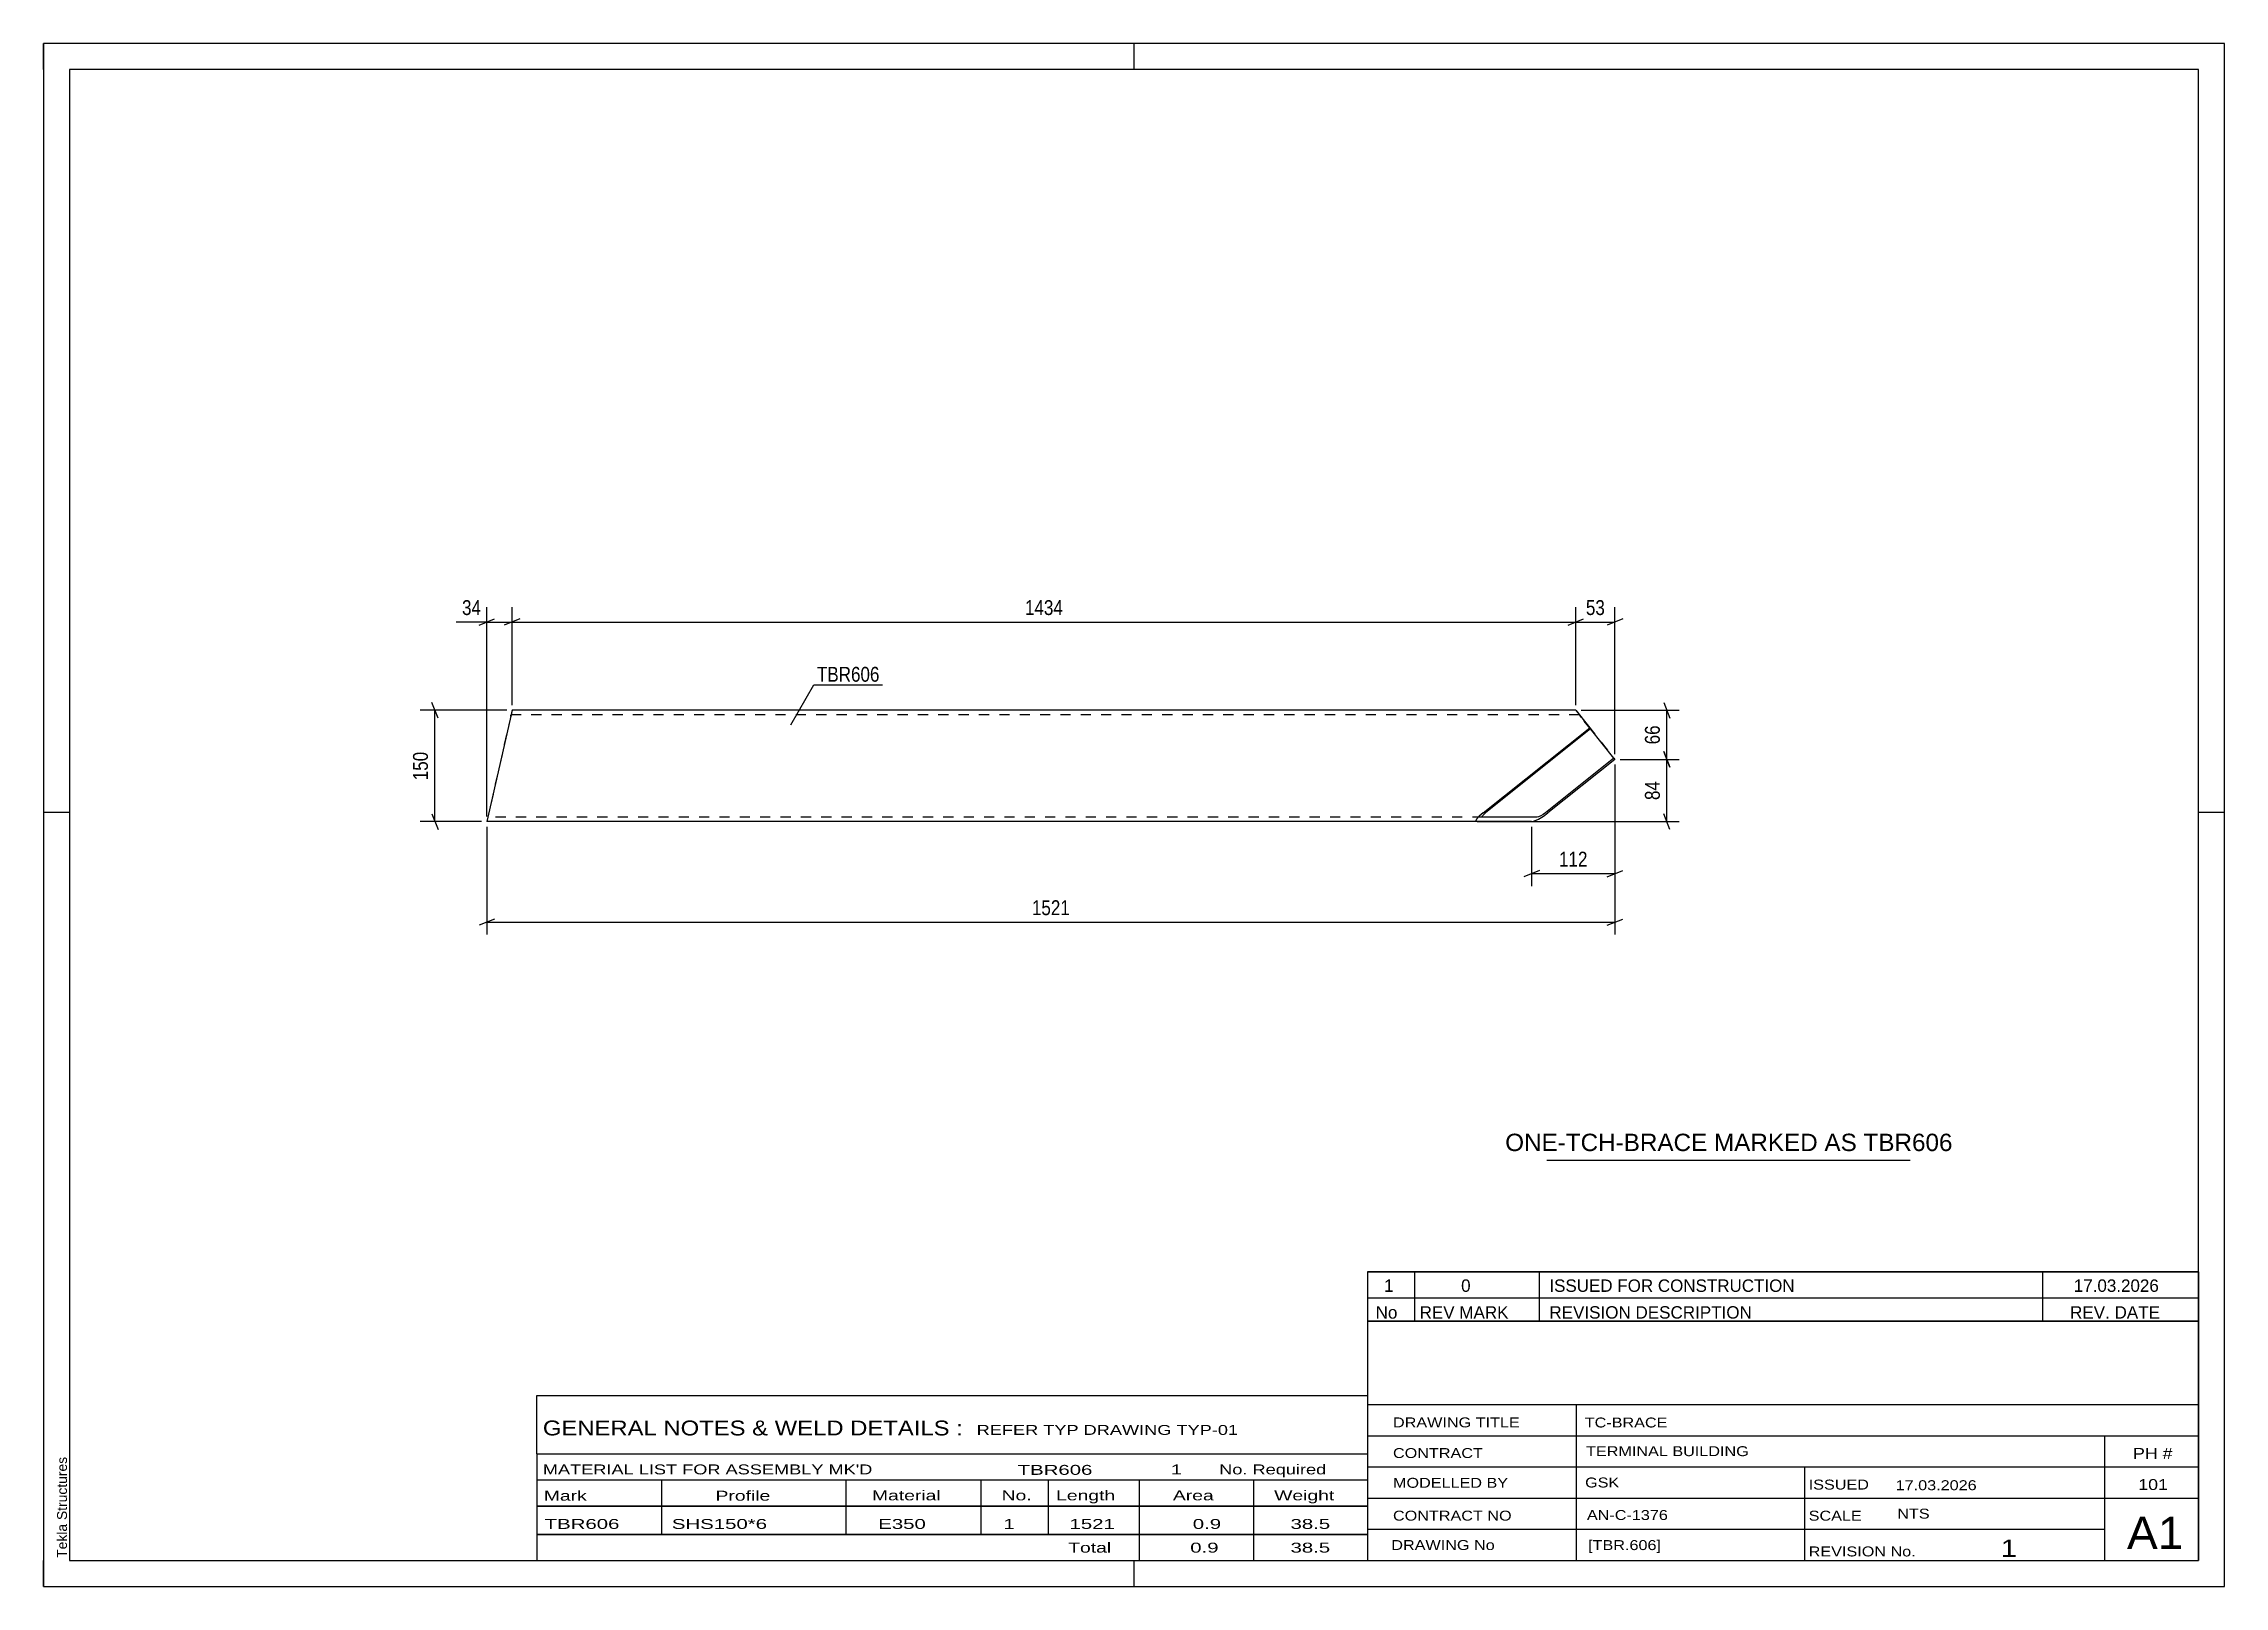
# Model space of a CAD drawing. Header units: millimetres. Extents: x 0 to 420, y 0 to 297.
import ezdxf

# ---------------------------------------------------------------- set-up
doc = ezdxf.new("R2010")
doc.units = ezdxf.units.MM
doc.linetypes.add('DXK_LINE_DOT2', pattern=[3.9198, 1.9599, -1.9599])
doc.styles.add('Arial', font='ARIAL.TTF', dxfattribs={"height": 0.2})
doc.styles.add('Arial Narrow', font='ARIALN.TTF', dxfattribs={"height": 0.2})

# ---------------------------------------------------------------- blocks, each defined once
blk = doc.blocks.new('Unknown-585399736-1162')
at = {"color": 5, "linetype": 'Continuous'}
for p, q in [((420, 297), (0, 297)), ((0, 297), (0, 0)), ((0, 292), (0, 297)), ((210, 292), (210, 297)), ((420, 0), (420, 297)), ((415, 292), (5, 292)), ((5, 292), (5, 5)), ((415, 5), (415, 292)), ((5, 149), (0, 149)), ((420, 149), (415, 149)), ((0, 0), (0, 5)), ((5, 5), (415, 5)), ((210, 0), (210, 5)), ((0, 0), (420, 0))]:
    blk.add_line(p, q, dxfattribs=at)
at = {"color": 174, "linetype": 'Continuous', "style": 'Arial'}
blk.add_text('Tekla Structures', height=1.9102, rotation=90, dxfattribs=at).set_placement((4.5, 5.5))
blk = doc.blocks.new('Part-585399736-1719 - 1713')
at = {"color": 2, "linetype": 'Continuous'}
for p, q in [((90.22, 168.65), (89.83, 166.93)), ((90.22, 168.65), (90.22, 168.65)), ((295.09, 168.65), (90.22, 168.65)), ((295.09, 168.65), (295.09, 168.65)), ((295.09, 168.65), (295.2, 168.52)), ((295.2, 168.52), (295.49, 168.15)), ((295.49, 168.15), (297.76, 165.3)), ((89.83, 166.93), (85.36, 147.22)), ((277.22, 148.93), (297.76, 165.3)), ((297.95, 165.06), (277.72, 148.93)), ((297.76, 165.3), (297.95, 165.06)), ((302.43, 159.45), (297.95, 165.06)), ((302.43, 159.45), (289.23, 148.93)), ((302.62, 159.2), (289.73, 148.93)), ((302.62, 159.2), (302.43, 159.45)), ((85.36, 147.22), (85.36, 147.22)), ((286.58, 147.22), (85.36, 147.22)), ((275.99, 147.72), (275.85, 147.35)), ((275.85, 147.35), (276.07, 147.22)), ((276.47, 148.28), (275.99, 147.72)), ((277.22, 148.93), (276.47, 148.28)), ((277.04, 148.14), (277.11, 148.33)), ((277.15, 148.08), (277.04, 148.14)), ((277.11, 148.33), (277.35, 148.61)), ((287.66, 148.08), (277.15, 148.08)), ((277.35, 148.61), (277.72, 148.93)), ((286.58, 147.22), (287.13, 147.35)), ((287.13, 147.35), (287.92, 147.72)), ((287.93, 148.14), (287.66, 148.08)), ((287.92, 147.72), (288.84, 148.28)), ((288.33, 148.33), (287.93, 148.14)), ((288.78, 148.61), (288.33, 148.33)), ((289.23, 148.93), (288.78, 148.61)), ((288.84, 148.28), (289.73, 148.93))]:
    blk.add_line(p, q, dxfattribs=at)
at = {"color": 7, "linetype": 'DXK_LINE_DOT2'}
for p, q in [((90.19, 168.52), (89.83, 166.93)), ((90.22, 168.65), (90.19, 168.52)), ((90.22, 168.65), (90.22, 168.65)), ((295.09, 168.65), (302.62, 159.2)), ((295.09, 168.65), (295.09, 168.65)), ((90.03, 167.79), (85.36, 147.22)), ((89.91, 167.26), (89.83, 166.93)), ((89.97, 167.54), (89.98, 167.59)), ((89.98, 167.59), (90.01, 167.73)), ((90.01, 167.73), (90.03, 167.79)), ((295.78, 167.79), (90.03, 167.79)), ((295.78, 167.79), (295.78, 167.79)), ((297.95, 165.06), (295.78, 167.79)), ((296.2, 167.26), (295.78, 167.79)), ((296.46, 166.93), (297.95, 165.06)), ((85.36, 147.22), (85.36, 147.22)), ((277.15, 148.08), (85.56, 148.08))]:
    blk.add_line(p, q, dxfattribs=at)
blk = doc.blocks.new('StraightDimension-585399736-3609 - 1713')
at = {"color": 7, "linetype": 'Continuous'}
for p, q in [((89.22, 168.65), (72.51, 168.65)), ((75.96, 167.15), (74.76, 170.15)), ((75.36, 147.22), (75.36, 168.65)), ((84.36, 147.22), (72.51, 147.22)), ((74.76, 148.72), (75.96, 145.72))]:
    blk.add_line(p, q, dxfattribs=at)
at = {"color": 0}
blk.add_wipeout([(74.61, 161.28), (70.41, 161.28), (70.41, 154.59), (74.61, 154.59)], dxfattribs=at)
at = {"color": 3, "style": 'Arial Narrow'}
blk.add_text('150', height=2.863, rotation=90.0002, dxfattribs=at).set_placement((74.01, 155.19))
blk = doc.blocks.new('StraightDimension-585399736-3522 - 1713')
at = {"color": 7, "linetype": 'Continuous'}
for p, q in [((296.09, 168.65), (315.02, 168.65)), ((312.02, 170.15), (313.22, 167.15)), ((312.62, 159.2), (312.62, 168.65)), ((313.22, 157.7), (312.02, 160.7)), ((303.62, 159.2), (315.02, 159.2))]:
    blk.add_line(p, q, dxfattribs=at)
at = {"color": 0}
blk.add_wipeout([(311.87, 166.35), (307.67, 166.35), (307.67, 161.5), (311.87, 161.5)], dxfattribs=at)
at = {"color": 3, "style": 'Arial Narrow'}
blk.add_text('66', height=2.863, rotation=90.0002, dxfattribs=at).set_placement((311.27, 162.1))
blk = doc.blocks.new('StraightDimension-585399736-3616 - 1713')
at = {"color": 7, "linetype": 'Continuous'}
for p, q in [((293.59, 185.05), (296.59, 186.25)), ((295.09, 169.65), (295.09, 188.5)), ((295.09, 185.65), (302.62, 185.65)), ((304.12, 186.25), (301.12, 185.05)), ((302.62, 160.2), (302.62, 188.5))]:
    blk.add_line(p, q, dxfattribs=at)
at = {"color": 0}
blk.add_wipeout([(301.28, 186.4), (301.28, 190.6), (296.43, 190.6), (296.43, 186.4)], dxfattribs=at)
at = {"color": 3, "style": 'Arial Narrow'}
blk.add_text('53', height=2.863, dxfattribs=at).set_placement((297.03, 187))
blk = doc.blocks.new('StraightDimension-585399736-3632 - 1713')
at = {"color": 7, "linetype": 'Continuous'}
for p, q in [((302.62, 158.2), (302.62, 125.47)), ((85.36, 146.22), (85.36, 125.47)), ((86.86, 128.47), (83.86, 127.27)), ((85.36, 127.87), (302.62, 127.87)), ((301.12, 127.27), (304.12, 128.47))]:
    blk.add_line(p, q, dxfattribs=at)
at = {"color": 0}
blk.add_wipeout([(198.25, 128.62), (198.25, 132.82), (189.74, 132.82), (189.74, 128.62)], dxfattribs=at)
at = {"color": 3, "style": 'Arial Narrow'}
blk.add_text('1521', height=2.863, dxfattribs=at).set_placement((190.34, 129.22))
blk = doc.blocks.new('StraightDimension-585399736-3523 - 1713')
at = {"color": 7, "linetype": 'Continuous'}
for p, q in [((312.02, 160.7), (313.22, 157.7)), ((303.62, 159.2), (315.02, 159.2)), ((312.62, 147.22), (312.62, 159.2)), ((276.07, 147.22), (315.02, 147.22)), ((313.22, 145.72), (312.02, 148.72))]:
    blk.add_line(p, q, dxfattribs=at)
at = {"color": 0}
blk.add_wipeout([(311.87, 155.64), (307.67, 155.64), (307.67, 150.78), (311.87, 150.78)], dxfattribs=at)
at = {"color": 3, "style": 'Arial Narrow'}
blk.add_text('84', height=2.863, rotation=90.0002, dxfattribs=at).set_placement((311.27, 151.38))
blk = doc.blocks.new('StraightDimension-585399736-3617 - 1713')
at = {"color": 7, "linetype": 'Continuous'}
for p, q in [((91.72, 186.25), (88.72, 185.05)), ((90.22, 169.65), (90.22, 188.5)), ((90.22, 185.65), (295.09, 185.65)), ((293.59, 185.05), (296.59, 186.25)), ((295.09, 169.65), (295.09, 188.5))]:
    blk.add_line(p, q, dxfattribs=at)
at = {"color": 0}
blk.add_wipeout([(196.91, 186.4), (196.91, 190.6), (188.4, 190.6), (188.4, 186.4)], dxfattribs=at)
at = {"color": 3, "style": 'Arial Narrow'}
blk.add_text('1434', height=2.863, dxfattribs=at).set_placement((189, 187))
blk = doc.blocks.new('StraightDimension-585399736-3618 - 1713')
at = {"color": 7, "linetype": 'Continuous'}
for p, q in [((83.86, 185.05), (86.86, 186.25)), ((85.36, 148.22), (85.36, 188.5)), ((85.36, 185.65), (90.22, 185.65)), ((91.72, 186.25), (88.72, 185.05)), ((90.22, 169.65), (90.22, 188.5))]:
    blk.add_line(p, q, dxfattribs=at)
at = {"color": 0}
blk.add_wipeout([(84.84, 186.4), (84.84, 190.6), (79.98, 190.6), (79.98, 186.4)], dxfattribs=at)
at = {"color": 7, "linetype": 'Continuous'}
blk.add_line((85.36, 185.65), (79.46, 185.65), dxfattribs=at)
blk.add_line((85.36, 185.65), (79.46, 185.65), dxfattribs=at)
at = {"color": 3, "style": 'Arial Narrow'}
blk.add_text('34', height=2.863, dxfattribs=at).set_placement((80.58, 187))
blk = doc.blocks.new('StraightDimension-585399736-3627 - 1713')
at = {"color": 7, "linetype": 'Continuous'}
for p, q in [((302.62, 158.2), (302.62, 134.82)), ((286.58, 146.22), (286.58, 134.82)), ((288.08, 137.82), (285.08, 136.62)), ((286.58, 137.22), (302.62, 137.22)), ((301.12, 136.62), (304.12, 137.82))]:
    blk.add_line(p, q, dxfattribs=at)
at = {"color": 0}
blk.add_wipeout([(297.94, 137.97), (297.94, 142.17), (291.26, 142.17), (291.26, 137.97)], dxfattribs=at)
at = {"color": 3, "style": 'Arial Narrow'}
blk.add_text('112', height=2.863, dxfattribs=at).set_placement((291.86, 138.57))
blk = doc.blocks.new('Unknown-585399736-4019')
at = {"color": 7, "linetype": 'Continuous'}
for p, q in [((255, 51.05), (255, 5)), ((255, 51.05), (415, 51.05)), ((415, 51), (415, 5)), ((255, 35), (415, 35)), ((295.14, 35), (295.14, 5)), ((255, 29), (415, 29)), ((397, 5.05), (397, 29.05)), ((255, 23), (415, 23)), ((339.14, 23), (339.14, 5)), ((255, 17), (415, 17)), ((255, 11), (397, 11)), ((255, 5), (415, 5))]:
    blk.add_line(p, q, dxfattribs=at)
at = {"color": 7, "style": 'Arial Narrow'}
for s, height, width, p in [('DRAWING TITLE', 1.9089, 1.425378, (259.88, 30.61)), ('TC-BRACE', 1.909, 1.425378, (296.81, 30.59)), ('CONTRACT', 1.909, 1.425378, (259.88, 24.71)), ('TERMINAL BUILDING', 1.9089, 1.425378, (297.06, 25.07)), ('MODELLED BY', 1.9089, 1.425378, (259.88, 18.98)), ('GSK', 1.909, 1.425378, (296.88, 19.04)), ('ISSUED', 1.909, 1.425378, (339.94, 18.64)), ('17.03.2026', 1.909, 1.425378, (356.69, 18.52)), ('CONTRACT NO', 1.9089, 1.425378, (259.88, 12.66)), ('AN-C-1376', 1.909, 1.425378, (297.23, 12.78)), ('SCALE', 1.909, 1.425378, (339.94, 12.65)), ('A1', 6.204, 1.25, (401.24, 7.2)), ('DRAWING No', 1.909, 1.425378, (259.56, 7)), ('[TBR.606]', 1.909, 1.425378, (297.46, 6.99)), ('1', 3.34, 1.5, (376.91, 5.68)), ('REVISION No.', 1.9089, 1.425378, (339.94, 5.77))]:
    blk.add_text(s, height=height, dxfattribs=dict(at, width=width)).set_placement(p)
at = {"color": 7, "linetype": 'Continuous', "style": 'Arial Narrow'}
for s, height, width, p in [('PH #', 2.1, 1.42538, (402.4, 24.55)), ('101', 2.1, 1.42538, (403.41, 18.55)), ('NTS', 1.909, 1.425378, (357, 13.05))]:
    blk.add_text(s, height=height, dxfattribs=dict(at, width=width)).set_placement(p)
blk = doc.blocks.new('Unknown-585399736-4020')
at = {"color": 7, "linetype": 'Continuous'}
for p, q in [((255, 60.55), (415, 60.55)), ((415, 60.55), (255, 60.55)), ((255, 60.55), (255, 55.55)), ((264, 60.55), (264, 55.55)), ((288, 60.55), (288, 55.55)), ((385, 60.55), (385, 55.55)), ((415, 60.55), (415, 55.55)), ((255, 55.55), (415, 55.55)), ((255, 55.55), (255, 51.05)), ((255, 55.55), (415, 55.55)), ((264, 55.55), (264, 51.05)), ((288, 55.55), (288, 51.05)), ((385, 55.55), (385, 51.05)), ((415, 55.55), (415, 51.05)), ((415, 51.05), (255, 51.05))]:
    blk.add_line(p, q, dxfattribs=at)
at = {"color": 7, "linetype": 'Continuous', "style": 'Arial Narrow'}
for s, height, width, p in [('1', 2.39, 1.196471, (258.16, 56.7)), ('0', 2.39, 1.196471, (273, 56.7)), ('ISSUED FOR CONSTRUCTION', 2.3861, 1.196471, (290, 56.7)), ('17.03.2026', 2.386, 1.196471, (391, 56.7)), ('No', 2.386, 1.2, (256.54, 51.55)), ('REV MARK', 2.386, 1.2, (265, 51.55)), ('REVISION DESCRIPTION', 2.3861, 1.2, (290, 51.55)), ('REV. DATE', 2.386, 1.2, (390.28, 51.55))]:
    blk.add_text(s, height=height, dxfattribs=dict(at, width=width)).set_placement(p)
blk = doc.blocks.new('Unknown-585399736-4021')
at = {"color": 7, "linetype": 'Continuous'}
for p, q in [((95, 36.75), (255, 36.75)), ((95, 25.5), (95, 36.75)), ((255, 36.75), (255, 25.5)), ((95, 25.5), (255, 25.5)), ((95, 25.5), (95, 20.5)), ((255, 25.5), (255, 20.5)), ((95, 20.5), (255, 20.5)), ((95, 20.5), (95, 15.5)), ((119, 20.5), (119, 15.5)), ((154.5, 20.5), (154.5, 15.5)), ((180.5, 20.5), (180.5, 15.5)), ((193.5, 20.5), (193.5, 15.5)), ((211, 20.5), (211, 15.5)), ((233, 20.5), (233, 15.5)), ((255, 20.5), (255, 15.5)), ((95, 15.5), (255, 15.5)), ((95, 15.45), (95, 10.05)), ((95, 15.45), (255, 15.45)), ((119, 15.5), (119, 10)), ((154.5, 15.5), (154.5, 10)), ((180.5, 15.5), (180.5, 10)), ((193.5, 15.5), (193.5, 10)), ((211, 15.5), (211, 10)), ((233, 15.5), (233, 10)), ((255, 15.45), (255, 10.05)), ((95, 10.05), (255, 10.05)), ((95, 10), (255, 10)), ((95, 10), (95, 5)), ((211, 10), (211, 5)), ((233, 10), (233, 5)), ((255, 10), (255, 5)), ((95, 5), (255, 5))]:
    blk.add_line(p, q, dxfattribs=at)
at = {"color": 7, "style": 'Arial Narrow'}
for s, height, width, p in [('GENERAL NOTES & WELD DETAILS :', 2.8633, 1.4, (96.15, 29.06)), ('REFER TYP DRAWING TYP-01', 1.9089, 1.6, (179.7, 29.16)), ("MATERIAL LIST FOR ASSEMBLY MK'D", 1.9089, 1.6, (96.15, 21.56)), ('TBR606', 1.909, 1.794707, (187.59, 21.47)), ('1', 1.91, 1.794707, (217.08, 21.56)), ('No. Required', 1.9089, 1.6, (226.41, 21.56)), ('Mark', 1.909, 1.7, (96.34, 16.5)), ('Profile', 1.909, 1.7, (129.41, 16.5)), ('Material', 1.909, 1.7, (159.54, 16.56)), ('No.', 1.909, 1.7, (184.5, 16.56)), ('Length', 1.909, 1.7, (195, 16.56)), ('Area', 1.909, 1.7, (217.5, 16.56)), ('Weight', 1.909, 1.7, (237, 16.56))]:
    blk.add_text(s, height=height, dxfattribs=dict(at, width=width)).set_placement(p)
at = {"color": 7, "linetype": 'Continuous', "style": 'Arial Narrow'}
for s, height, width, p in [('TBR606', 1.909, 1.794707, (96.5, 11.06)), ('SHS150*6', 1.909, 1.794707, (121, 11.06)), ('E350', 1.909, 1.794707, (160.74, 11.06)), ('1', 1.91, 1.794707, (184.86, 11.06)), ('1521', 1.909, 1.794707, (197.58, 11.06)), ('0.9', 1.909, 1.794707, (221.32, 11.06)), ('38.5', 1.909, 1.794707, (240.14, 11.06)), ('Total', 1.909, 1.7, (197.33, 6.5)), ('0.9', 1.909, 1.794707, (220.83, 6.5)), ('38.5', 1.909, 1.794707, (240.14, 6.5))]:
    blk.add_text(s, height=height, dxfattribs=dict(at, width=width)).set_placement(p)
blk = doc.blocks.new('Unknown-585399736-4022')
at = {"color": 7, "linetype": 'Continuous'}
blk.add_line((289.5, 82.05), (359.5, 82.05), dxfattribs=at)
at = {"color": 7, "style": 'Arial'}
blk.add_text('ONE-TCH-BRACE MARKED AS TBR606', height=3.3428, dxfattribs=at).set_placement((281.49, 83.8))
blk = doc.blocks.new('Mark-585399736-1752 - 1713')
at = {"color": 0}
blk.add_wipeout([(160.99, 174.16), (160.99, 177.16), (148.94, 177.16), (148.94, 174.16)], dxfattribs=at)
blk.add_wipeout([(160.99, 174.16), (160.99, 177.16), (148.94, 177.16), (148.94, 174.16)], dxfattribs=at)
at = {"color": 30, "linetype": 'Continuous'}
for p, q in [((143.89, 165.86), (148.34, 173.56)), ((148.34, 173.56), (161.59, 173.56))]:
    blk.add_line(p, q, dxfattribs=at)
at = {"color": 3, "style": 'Arial Narrow'}
blk.add_text('TBR606', height=2.863, dxfattribs=at).set_placement((148.94, 174.16))

msp = doc.modelspace()

# ---------------------------------------------------------------- block references
for name in ['Unknown-585399736-1162', 'Part-585399736-1719 - 1713', 'Unknown-585399736-4022', 'Unknown-585399736-4020', 'Unknown-585399736-4019', 'Unknown-585399736-4021']:
    msp.add_blockref(name, (0, 0))

# ---------------------------------------------------------------- next in the draw order: block references
for name in ['StraightDimension-585399736-3609 - 1713', 'StraightDimension-585399736-3522 - 1713']:
    msp.add_blockref(name, (0, 0))

# ---------------------------------------------------------------- next in the draw order: block references
msp.add_blockref('StraightDimension-585399736-3616 - 1713', (0, 0))

# ---------------------------------------------------------------- next in the draw order: block references
for name in ['StraightDimension-585399736-3617 - 1713', 'StraightDimension-585399736-3632 - 1713']:
    msp.add_blockref(name, (0, 0))

# ---------------------------------------------------------------- next in the draw order: block references
for name in ['StraightDimension-585399736-3618 - 1713', 'Mark-585399736-1752 - 1713', 'StraightDimension-585399736-3523 - 1713']:
    msp.add_blockref(name, (0, 0))

# ---------------------------------------------------------------- next in the draw order: block references
msp.add_blockref('StraightDimension-585399736-3627 - 1713', (0, 0))

doc.saveas('drawing.dxf')
